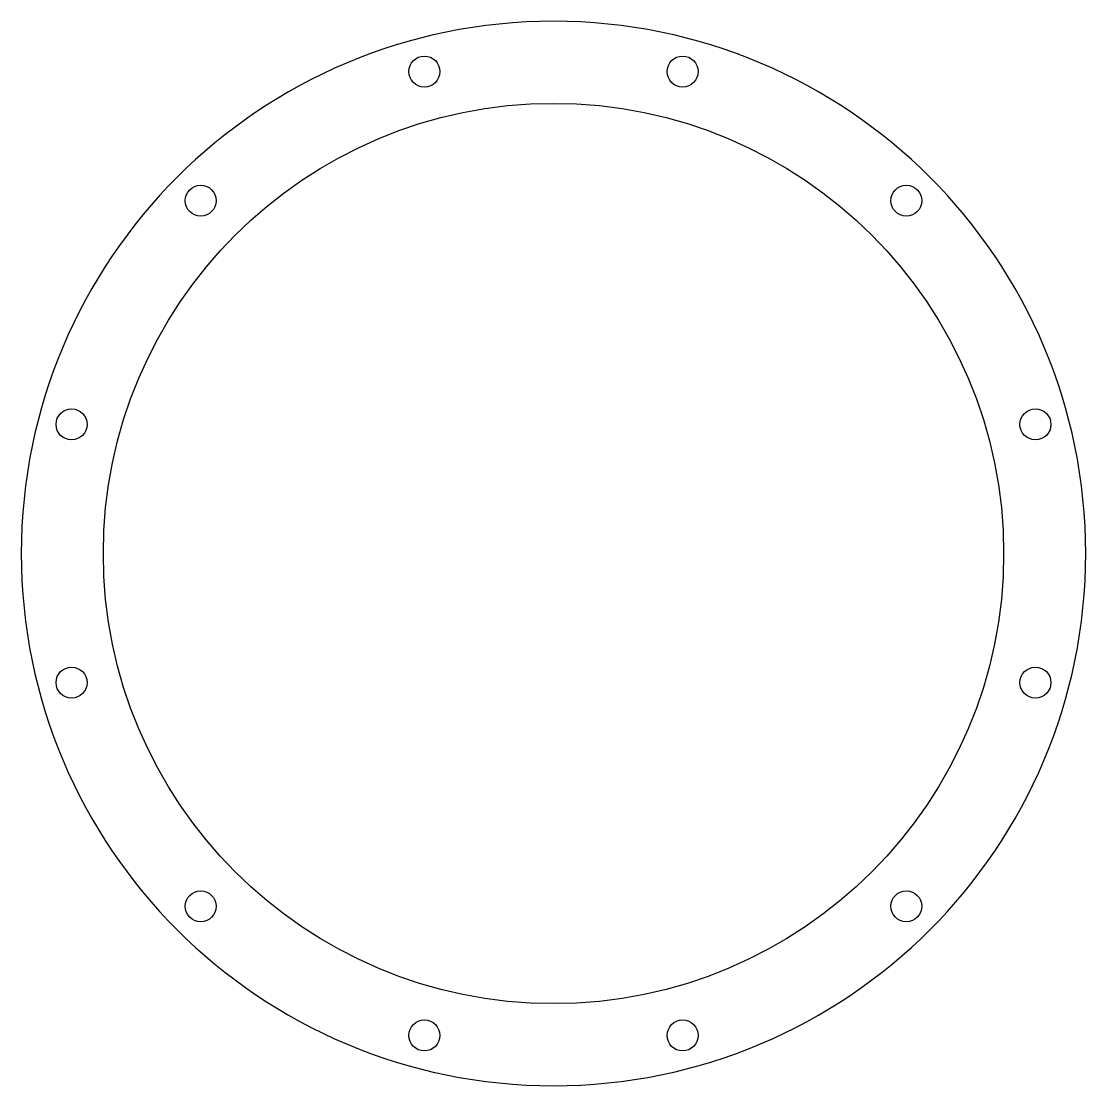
# Model space of a CAD drawing. Header units: millimetres. Extents: x 0 to 480, y 0 to 480.
import ezdxf

# ---------------------------------------------------------------- set-up
doc = ezdxf.new("R2010")
doc.units = ezdxf.units.MM
doc.layers.add('CUT', color=7, linetype='CONTINUOUS')
doc.layers.add('HOLE', color=7, linetype='CONTINUOUS')

msp = doc.modelspace()

# ---------------------------------------------------------------- linework, layer by layer
at = {"layer": 'CUT'}
msp.add_lwpolyline([(0, 240, 1), (480, 240, 1)], format="xyb", close=True, dxfattribs=at)
at = {"layer": 'HOLE'}
for points in [[(174.765715, 457.333311, -1), (188.765715, 457.333311, -1)], [(291.234285, 457.333311, -1), (305.234285, 457.333311, -1)], [(37, 240, -1), (443, 240, -1)], [(73.900974, 399.099026, -1), (87.900974, 399.099026, -1)], [(392.099026, 399.099026, -1), (406.099026, 399.099026, -1)], [(15.666689, 298.234285, -1), (29.666689, 298.234285, -1)], [(450.333311, 298.234285, -1), (464.333311, 298.234285, -1)], [(15.666689, 181.765715, -1), (29.666689, 181.765715, -1)], [(450.333311, 181.765715, -1), (464.333311, 181.765715, -1)], [(73.900974, 80.900974, -1), (87.900974, 80.900974, -1)], [(392.099026, 80.900974, -1), (406.099026, 80.900974, -1)], [(174.765715, 22.666689, -1), (188.765715, 22.666689, -1)], [(291.234285, 22.666689, -1), (305.234285, 22.666689, -1)]]:
    msp.add_lwpolyline(points, format="xyb", close=True, dxfattribs=at)

doc.saveas('drawing.dxf')
